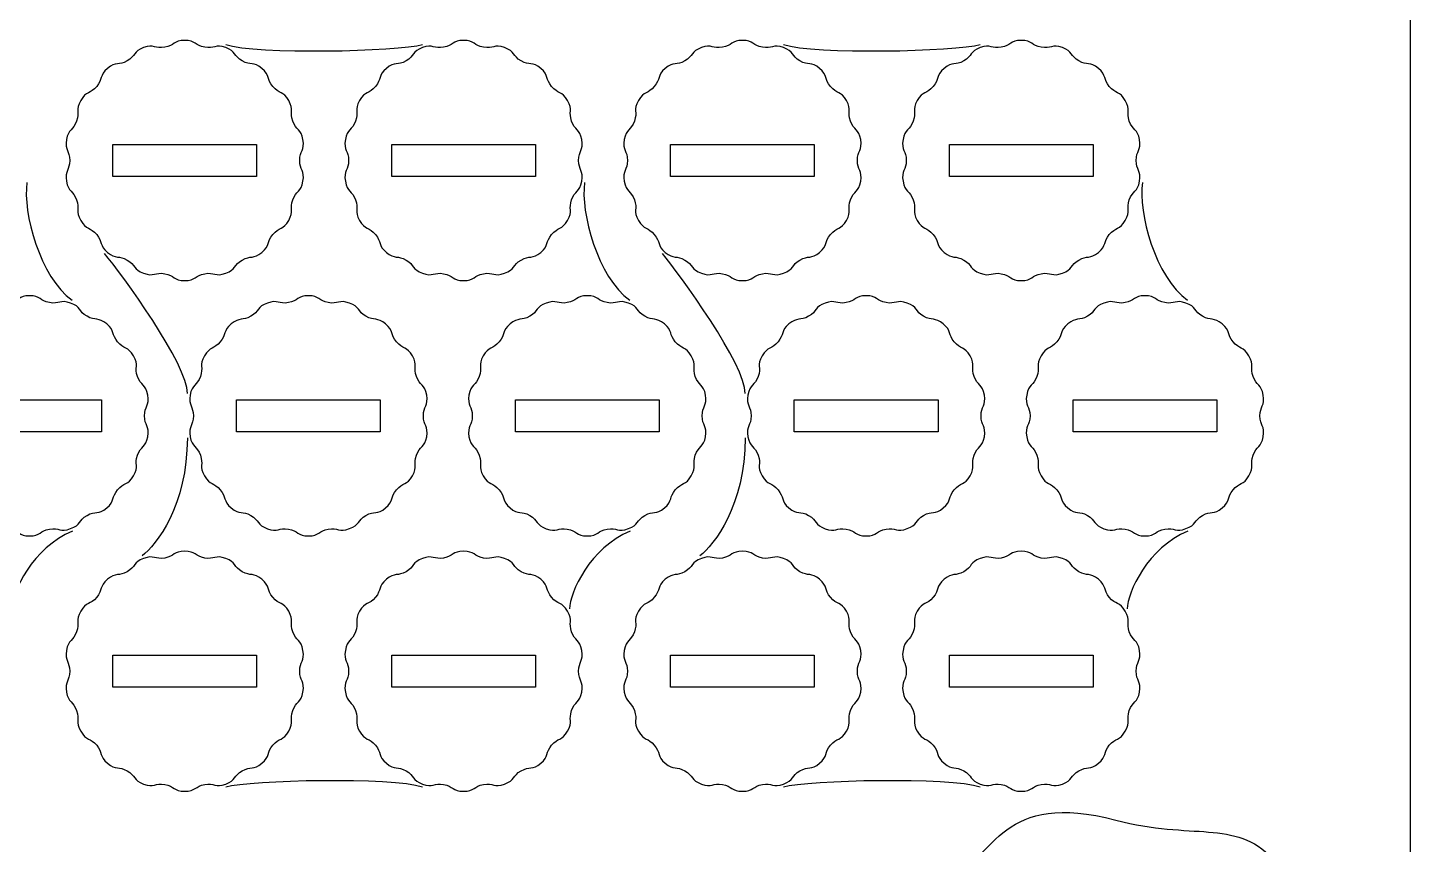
# Model space of a CAD drawing. Extents: x 0 to 250, y 0 to 300.
# Drawn here: x 115.4 to 250, y 89.5 to 169.1 of the extents above; entities that cross this region are included whole.
import ezdxf

# ---------------------------------------------------------------- set-up
doc = ezdxf.new("R2010")
doc.units = 0
doc.header["$MEASUREMENT"] = 0
doc.layers.add('DEFAULT', color=7, linetype='CONTINUOUS')

msp = doc.modelspace()

# ---------------------------------------------------------------- linework, layer by layer
at = {"layer": 'DEFAULT', "color": 1}
for points in [[(137.68, 154.61), (123.68, 154.61), (123.68, 157.71), (137.68, 157.71)], [(164.84, 154.61), (150.84, 154.61), (150.84, 157.71), (164.84, 157.71)], [(192, 154.61), (178, 154.61), (178, 157.71), (192, 157.71)], [(219.16, 154.61), (205.16, 154.61), (205.16, 157.71), (219.16, 157.71)], [(122.57, 129.73), (108.57, 129.73), (108.57, 132.83), (122.57, 132.83)], [(149.73, 129.73), (135.73, 129.73), (135.73, 132.83), (149.73, 132.83)], [(176.89, 129.73), (162.89, 129.73), (162.89, 132.83), (176.89, 132.83)], [(204.05, 129.73), (190.05, 129.73), (190.05, 132.83), (204.05, 132.83)], [(231.21, 129.73), (217.21, 129.73), (217.21, 132.83), (231.21, 132.83)], [(137.68, 104.86), (123.68, 104.86), (123.68, 107.96), (137.68, 107.96)], [(164.84, 104.86), (150.84, 104.86), (150.84, 107.96), (164.84, 107.96)], [(192, 104.86), (178, 104.86), (178, 107.96), (192, 107.96)], [(219.16, 104.86), (205.16, 104.86), (205.16, 107.96), (219.16, 107.96)]]:
    msp.add_lwpolyline(points, close=True, dxfattribs=at)
for points, knots in [([(240.05, 0.05), (163.38, 0.05), (86.72, 0.05), (10.05, 0.05), (4.53, 0.05), (0.05, 4.53), (0.05, 10.05), (0.05, 103.38), (0.05, 196.72), (0.05, 290.05), (0.05, 295.57), (4.53, 300.05), (10.05, 300.05), (86.72, 300.05), (163.38, 300.05), (240.05, 300.05), (245.57, 300.05), (250.05, 295.57), (250.05, 290.05), (250.05, 196.72), (250.05, 103.38), (250.05, 10.05), (250.05, 4.53), (245.57, 0.05), (240.05, 0.05)], [0, 0, 0, 0, 651.968, 651.968, 651.968, 652.968, 652.968, 652.968, 1446.668, 1446.668, 1446.668, 1447.668, 1447.668, 1447.668, 2099.636, 2099.636, 2099.636, 2100.636, 2100.636, 2100.636, 2894.336, 2894.336, 2894.336, 2895.336, 2895.336, 2895.336, 2895.336]), ([(141.88, 156.16), (141.88, 155.2), (142.39, 155.19), (142.2, 154.13), (142.01, 153.07), (141.53, 153.23), (141.2, 152.33), (140.88, 151.43), (141.35, 151.24), (140.81, 150.31), (140.27, 149.38), (139.87, 149.69), (139.26, 148.96), (138.64, 148.23), (139.02, 147.89), (138.2, 147.2), (137.38, 146.51), (137.11, 146.94), (136.28, 146.46), (135.45, 145.98), (135.69, 145.54), (134.68, 145.17), (133.67, 144.8), (133.57, 145.3), (132.63, 145.13), (131.68, 144.97), (131.76, 144.46), (130.68, 144.46), (129.61, 144.46), (129.68, 144.97), (128.74, 145.13), (127.8, 145.3), (127.69, 144.8), (126.68, 145.17), (125.67, 145.54), (125.91, 145.98), (125.08, 146.46), (124.26, 146.94), (123.99, 146.51), (123.16, 147.2), (122.34, 147.89), (122.72, 148.23), (122.11, 148.96), (121.49, 149.69), (121.09, 149.38), (120.55, 150.31), (120.02, 151.24), (120.49, 151.43), (120.16, 152.33), (119.83, 153.23), (119.35, 153.07), (119.17, 154.13), (118.98, 155.19), (119.49, 155.2), (119.49, 156.16), (119.49, 157.11), (118.98, 157.13), (119.17, 158.19), (119.35, 159.25), (119.83, 159.09), (120.16, 159.99), (120.49, 160.89), (120.02, 161.07), (120.55, 162), (121.09, 162.94), (121.49, 162.62), (122.11, 163.36), (122.72, 164.09), (122.34, 164.42), (123.16, 165.12), (123.99, 165.81), (124.26, 165.38), (125.08, 165.85), (125.91, 166.33), (125.67, 166.78), (126.68, 167.15), (127.69, 167.51), (127.8, 167.02), (128.74, 167.18), (129.68, 167.35), (129.61, 167.85), (130.68, 167.85), (131.76, 167.85), (131.68, 167.35), (132.63, 167.18), (133.57, 167.02), (133.67, 167.51), (134.68, 167.15), (135.69, 166.78), (135.45, 166.33), (136.28, 165.85), (137.11, 165.38), (137.38, 165.81), (138.2, 165.12), (139.02, 164.42), (138.64, 164.09), (139.26, 163.36), (139.87, 162.62), (140.27, 162.94), (140.81, 162), (141.35, 161.07), (140.88, 160.89), (141.2, 159.99), (141.53, 159.09), (142.01, 159.25), (142.2, 158.19), (142.39, 157.13), (141.88, 157.11), (141.88, 156.16)], [1, 1, 1, 1, 2, 2, 2, 3, 3, 3, 4, 4, 4, 5, 5, 5, 6, 6, 6, 7, 7, 7, 8, 8, 8, 9, 9, 9, 10, 10, 10, 11, 11, 11, 12, 12, 12, 13.01, 13.01, 13.01, 14.01, 14.01, 14.01, 15.01, 15.01, 15.01, 16.01, 16.01, 16.01, 17.01, 17.01, 17.01, 18.01, 18.01, 18.01, 19.01, 19.01, 19.01, 20.01, 20.01, 20.01, 21.01, 21.01, 21.01, 22.01, 22.01, 22.01, 23.01, 23.01, 23.01, 24.01, 24.01, 24.01, 25.01, 25.01, 25.01, 26.01, 26.01, 26.01, 27.01, 27.01, 27.01, 28.01, 28.01, 28.01, 29.01, 29.01, 29.01, 30.01, 30.01, 30.01, 31.01, 31.01, 31.01, 32.01, 32.01, 32.01, 33.01, 33.01, 33.01, 34.01, 34.01, 34.01, 35.01, 35.01, 35.01, 36.01, 36.01, 36.01, 37.01, 37.01, 37.01, 37.01]), ([(169.04, 156.16), (169.04, 155.2), (169.55, 155.19), (169.36, 154.13), (169.17, 153.07), (168.69, 153.23), (168.36, 152.33), (168.04, 151.43), (168.51, 151.24), (167.97, 150.31), (167.43, 149.38), (167.03, 149.69), (166.42, 148.96), (165.8, 148.23), (166.18, 147.89), (165.36, 147.2), (164.54, 146.51), (164.27, 146.94), (163.44, 146.46), (162.61, 145.98), (162.85, 145.54), (161.84, 145.17), (160.83, 144.8), (160.73, 145.3), (159.78, 145.13), (158.84, 144.97), (158.92, 144.46), (157.84, 144.46), (156.77, 144.46), (156.84, 144.97), (155.9, 145.13), (154.95, 145.3), (154.85, 144.8), (153.84, 145.17), (152.83, 145.54), (153.07, 145.98), (152.24, 146.46), (151.42, 146.94), (151.15, 146.51), (150.32, 147.2), (149.5, 147.89), (149.88, 148.23), (149.26, 148.96), (148.65, 149.69), (148.25, 149.38), (147.71, 150.31), (147.18, 151.24), (147.65, 151.43), (147.32, 152.33), (146.99, 153.23), (146.51, 153.07), (146.33, 154.13), (146.14, 155.19), (146.65, 155.2), (146.65, 156.16), (146.65, 157.11), (146.14, 157.13), (146.33, 158.19), (146.51, 159.25), (146.99, 159.09), (147.32, 159.99), (147.65, 160.89), (147.18, 161.07), (147.71, 162), (148.25, 162.94), (148.65, 162.62), (149.26, 163.36), (149.88, 164.09), (149.5, 164.42), (150.32, 165.12), (151.15, 165.81), (151.42, 165.38), (152.24, 165.85), (153.07, 166.33), (152.83, 166.78), (153.84, 167.15), (154.85, 167.51), (154.95, 167.02), (155.9, 167.18), (156.84, 167.35), (156.77, 167.85), (157.84, 167.85), (158.92, 167.85), (158.84, 167.35), (159.78, 167.18), (160.73, 167.02), (160.83, 167.51), (161.84, 167.15), (162.85, 166.78), (162.61, 166.33), (163.44, 165.85), (164.27, 165.38), (164.54, 165.81), (165.36, 165.12), (166.18, 164.42), (165.8, 164.09), (166.42, 163.36), (167.03, 162.62), (167.43, 162.94), (167.97, 162), (168.51, 161.07), (168.04, 160.89), (168.36, 159.99), (168.69, 159.09), (169.17, 159.25), (169.36, 158.19), (169.55, 157.13), (169.04, 157.11), (169.04, 156.16)], [1, 1, 1, 1, 2, 2, 2, 3, 3, 3, 4, 4, 4, 5, 5, 5, 6, 6, 6, 7, 7, 7, 8, 8, 8, 9, 9, 9, 10, 10, 10, 11, 11, 11, 12, 12, 12, 13.01, 13.01, 13.01, 14.01, 14.01, 14.01, 15.01, 15.01, 15.01, 16.01, 16.01, 16.01, 17.01, 17.01, 17.01, 18.01, 18.01, 18.01, 19.01, 19.01, 19.01, 20.01, 20.01, 20.01, 21.01, 21.01, 21.01, 22.01, 22.01, 22.01, 23.01, 23.01, 23.01, 24.01, 24.01, 24.01, 25.01, 25.01, 25.01, 26.01, 26.01, 26.01, 27.01, 27.01, 27.01, 28.01, 28.01, 28.01, 29.01, 29.01, 29.01, 30.01, 30.01, 30.01, 31.01, 31.01, 31.01, 32.01, 32.01, 32.01, 33.01, 33.01, 33.01, 34.01, 34.01, 34.01, 35.01, 35.01, 35.01, 36.01, 36.01, 36.01, 37.01, 37.01, 37.01, 37.01]), ([(196.2, 156.16), (196.2, 155.2), (196.7, 155.19), (196.52, 154.13), (196.33, 153.07), (195.85, 153.23), (195.52, 152.33), (195.19, 151.43), (195.67, 151.24), (195.13, 150.31), (194.59, 149.38), (194.19, 149.69), (193.57, 148.96), (192.96, 148.23), (193.34, 147.89), (192.52, 147.2), (191.69, 146.51), (191.43, 146.94), (190.6, 146.46), (189.77, 145.98), (190.01, 145.54), (189, 145.17), (187.99, 144.8), (187.88, 145.3), (186.94, 145.13), (186, 144.97), (186.07, 144.46), (185, 144.46), (183.93, 144.46), (184, 144.97), (183.05, 145.13), (182.11, 145.3), (182.01, 144.8), (181, 145.17), (179.99, 145.54), (180.23, 145.98), (179.4, 146.46), (178.57, 146.94), (178.31, 146.51), (177.48, 147.2), (176.66, 147.89), (177.04, 148.23), (176.42, 148.96), (175.81, 149.69), (175.41, 149.38), (174.87, 150.31), (174.33, 151.24), (174.81, 151.43), (174.48, 152.33), (174.15, 153.23), (173.67, 153.07), (173.48, 154.13), (173.3, 155.19), (173.81, 155.2), (173.81, 156.16), (173.81, 157.11), (173.3, 157.13), (173.48, 158.19), (173.67, 159.25), (174.15, 159.09), (174.48, 159.99), (174.81, 160.89), (174.33, 161.07), (174.87, 162), (175.41, 162.94), (175.81, 162.62), (176.42, 163.36), (177.04, 164.09), (176.66, 164.42), (177.48, 165.12), (178.31, 165.81), (178.57, 165.38), (179.4, 165.85), (180.23, 166.33), (179.99, 166.78), (181, 167.15), (182.01, 167.51), (182.11, 167.02), (183.05, 167.18), (184, 167.35), (183.93, 167.85), (185, 167.85), (186.07, 167.85), (186, 167.35), (186.94, 167.18), (187.88, 167.02), (187.99, 167.51), (189, 167.15), (190.01, 166.78), (189.77, 166.33), (190.6, 165.85), (191.43, 165.38), (191.69, 165.81), (192.52, 165.12), (193.34, 164.42), (192.96, 164.09), (193.57, 163.36), (194.19, 162.62), (194.59, 162.94), (195.13, 162), (195.67, 161.07), (195.19, 160.89), (195.52, 159.99), (195.85, 159.09), (196.33, 159.25), (196.52, 158.19), (196.7, 157.13), (196.2, 157.11), (196.2, 156.16)], [1, 1, 1, 1, 2, 2, 2, 3, 3, 3, 4, 4, 4, 5, 5, 5, 6, 6, 6, 7, 7, 7, 8, 8, 8, 9, 9, 9, 10, 10, 10, 11, 11, 11, 12, 12, 12, 13.01, 13.01, 13.01, 14.01, 14.01, 14.01, 15.01, 15.01, 15.01, 16.01, 16.01, 16.01, 17.01, 17.01, 17.01, 18.01, 18.01, 18.01, 19.01, 19.01, 19.01, 20.01, 20.01, 20.01, 21.01, 21.01, 21.01, 22.01, 22.01, 22.01, 23.01, 23.01, 23.01, 24.01, 24.01, 24.01, 25.01, 25.01, 25.01, 26.01, 26.01, 26.01, 27.01, 27.01, 27.01, 28.01, 28.01, 28.01, 29.01, 29.01, 29.01, 30.01, 30.01, 30.01, 31.01, 31.01, 31.01, 32.01, 32.01, 32.01, 33.01, 33.01, 33.01, 34.01, 34.01, 34.01, 35.01, 35.01, 35.01, 36.01, 36.01, 36.01, 37.01, 37.01, 37.01, 37.01]), ([(223.35, 156.16), (223.35, 155.2), (223.86, 155.19), (223.68, 154.13), (223.49, 153.07), (223.01, 153.23), (222.68, 152.33), (222.35, 151.43), (222.83, 151.24), (222.29, 150.31), (221.75, 149.38), (221.35, 149.69), (220.73, 148.96), (220.12, 148.23), (220.5, 147.89), (219.67, 147.2), (218.85, 146.51), (218.58, 146.94), (217.76, 146.46), (216.93, 145.98), (217.17, 145.54), (216.16, 145.17), (215.15, 144.8), (215.04, 145.3), (214.1, 145.13), (213.16, 144.97), (213.23, 144.46), (212.16, 144.46), (211.08, 144.46), (211.16, 144.97), (210.21, 145.13), (209.27, 145.3), (209.17, 144.8), (208.16, 145.17), (207.15, 145.54), (207.39, 145.98), (206.56, 146.46), (205.73, 146.94), (205.47, 146.51), (204.64, 147.2), (203.82, 147.89), (204.2, 148.23), (203.58, 148.96), (202.97, 149.69), (202.57, 149.38), (202.03, 150.31), (201.49, 151.24), (201.97, 151.43), (201.64, 152.33), (201.31, 153.23), (200.83, 153.07), (200.64, 154.13), (200.46, 155.19), (200.96, 155.2), (200.96, 156.16), (200.96, 157.11), (200.46, 157.13), (200.64, 158.19), (200.83, 159.25), (201.31, 159.09), (201.64, 159.99), (201.97, 160.89), (201.49, 161.07), (202.03, 162), (202.57, 162.94), (202.97, 162.62), (203.58, 163.36), (204.2, 164.09), (203.82, 164.42), (204.64, 165.12), (205.47, 165.81), (205.73, 165.38), (206.56, 165.85), (207.39, 166.33), (207.15, 166.78), (208.16, 167.15), (209.17, 167.51), (209.27, 167.02), (210.21, 167.18), (211.16, 167.35), (211.08, 167.85), (212.16, 167.85), (213.23, 167.85), (213.16, 167.35), (214.1, 167.18), (215.04, 167.02), (215.15, 167.51), (216.16, 167.15), (217.17, 166.78), (216.93, 166.33), (217.76, 165.85), (218.58, 165.38), (218.85, 165.81), (219.67, 165.12), (220.5, 164.42), (220.12, 164.09), (220.73, 163.36), (221.35, 162.62), (221.75, 162.94), (222.29, 162), (222.83, 161.07), (222.35, 160.89), (222.68, 159.99), (223.01, 159.09), (223.49, 159.25), (223.68, 158.19), (223.86, 157.13), (223.35, 157.11), (223.35, 156.16)], [1, 1, 1, 1, 2, 2, 2, 3, 3, 3, 4, 4, 4, 5, 5, 5, 6, 6, 6, 7, 7, 7, 8, 8, 8, 9, 9, 9, 10, 10, 10, 11, 11, 11, 12, 12, 12, 13.01, 13.01, 13.01, 14.01, 14.01, 14.01, 15.01, 15.01, 15.01, 16.01, 16.01, 16.01, 17.01, 17.01, 17.01, 18.01, 18.01, 18.01, 19.01, 19.01, 19.01, 20.01, 20.01, 20.01, 21.01, 21.01, 21.01, 22.01, 22.01, 22.01, 23.01, 23.01, 23.01, 24.01, 24.01, 24.01, 25.01, 25.01, 25.01, 26.01, 26.01, 26.01, 27.01, 27.01, 27.01, 28.01, 28.01, 28.01, 29.01, 29.01, 29.01, 30.01, 30.01, 30.01, 31.01, 31.01, 31.01, 32.01, 32.01, 32.01, 33.01, 33.01, 33.01, 34.01, 34.01, 34.01, 35.01, 35.01, 35.01, 36.01, 36.01, 36.01, 37.01, 37.01, 37.01, 37.01]), ([(126.77, 131.28), (126.77, 130.33), (127.28, 130.31), (127.09, 129.25), (126.9, 128.19), (126.42, 128.35), (126.09, 127.45), (125.77, 126.55), (126.24, 126.37), (125.7, 125.44), (125.16, 124.5), (124.76, 124.82), (124.15, 124.09), (123.53, 123.35), (123.91, 123.02), (123.09, 122.32), (122.27, 121.63), (122, 122.07), (121.17, 121.59), (120.34, 121.11), (120.58, 120.66), (119.57, 120.3), (118.56, 119.92), (118.46, 120.42), (117.51, 120.26), (116.57, 120.09), (116.65, 119.59), (115.57, 119.59), (114.5, 119.59), (114.57, 120.09), (113.63, 120.26), (112.68, 120.42), (112.58, 119.92), (111.57, 120.29), (110.56, 120.66), (110.8, 121.11), (109.97, 121.59), (109.15, 122.07), (108.88, 121.63), (108.05, 122.32), (107.23, 123.02), (107.61, 123.35), (106.99, 124.09), (106.38, 124.82), (105.98, 124.5), (105.44, 125.44), (104.91, 126.37), (105.38, 126.55), (105.05, 127.45), (104.72, 128.35), (104.24, 128.19), (104.06, 129.25), (103.87, 130.31), (104.38, 130.33), (104.38, 131.28), (104.38, 132.24), (103.87, 132.25), (104.06, 133.31), (104.24, 134.37), (104.72, 134.21), (105.05, 135.11), (105.38, 136.01), (104.91, 136.2), (105.44, 137.13), (105.98, 138.06), (106.38, 137.75), (106.99, 138.48), (107.61, 139.21), (107.23, 139.55), (108.05, 140.24), (108.88, 140.93), (109.15, 140.5), (109.97, 140.98), (110.8, 141.46), (110.56, 141.91), (111.57, 142.27), (112.58, 142.64), (112.68, 142.14), (113.63, 142.31), (114.57, 142.47), (114.5, 142.98), (115.57, 142.98), (116.65, 142.98), (116.57, 142.47), (117.51, 142.31), (118.46, 142.14), (118.56, 142.64), (119.57, 142.27), (120.58, 141.91), (120.34, 141.46), (121.17, 140.98), (122, 140.5), (122.27, 140.93), (123.09, 140.24), (123.91, 139.55), (123.53, 139.21), (124.15, 138.48), (124.76, 137.75), (125.16, 138.06), (125.7, 137.13), (126.24, 136.2), (125.77, 136.01), (126.09, 135.11), (126.42, 134.21), (126.9, 134.37), (127.09, 133.31), (127.28, 132.25), (126.77, 132.24), (126.77, 131.28)], [1, 1, 1, 1, 2, 2, 2, 3, 3, 3, 4, 4, 4, 5, 5, 5, 6, 6, 6, 7, 7, 7, 8, 8, 8, 9, 9, 9, 10, 10, 10, 11, 11, 11, 12, 12, 12, 13.01, 13.01, 13.01, 14.01, 14.01, 14.01, 15.01, 15.01, 15.01, 16.01, 16.01, 16.01, 17.01, 17.01, 17.01, 18.01, 18.01, 18.01, 19.01, 19.01, 19.01, 20.01, 20.01, 20.01, 21.01, 21.01, 21.01, 22.01, 22.01, 22.01, 23.01, 23.01, 23.01, 24.01, 24.01, 24.01, 25.01, 25.01, 25.01, 26.01, 26.01, 26.01, 27.01, 27.01, 27.01, 28.01, 28.01, 28.01, 29.01, 29.01, 29.01, 30.01, 30.01, 30.01, 31.01, 31.01, 31.01, 32.01, 32.01, 32.01, 33.01, 33.01, 33.01, 34.01, 34.01, 34.01, 35.01, 35.01, 35.01, 36.01, 36.01, 36.01, 37.01, 37.01, 37.01, 37.01]), ([(153.93, 131.28), (153.93, 130.33), (154.43, 130.31), (154.25, 129.25), (154.06, 128.19), (153.58, 128.35), (153.25, 127.45), (152.92, 126.55), (153.4, 126.37), (152.86, 125.44), (152.32, 124.5), (151.92, 124.82), (151.3, 124.09), (150.69, 123.35), (151.07, 123.02), (150.25, 122.32), (149.42, 121.63), (149.16, 122.07), (148.33, 121.59), (147.5, 121.11), (147.74, 120.66), (146.73, 120.3), (145.72, 119.92), (145.61, 120.42), (144.67, 120.26), (143.73, 120.09), (143.8, 119.59), (142.73, 119.59), (141.66, 119.59), (141.73, 120.09), (140.78, 120.26), (139.84, 120.42), (139.74, 119.92), (138.73, 120.29), (137.72, 120.66), (137.96, 121.11), (137.13, 121.59), (136.3, 122.07), (136.04, 121.63), (135.21, 122.32), (134.39, 123.02), (134.77, 123.35), (134.15, 124.09), (133.54, 124.82), (133.14, 124.5), (132.6, 125.44), (132.06, 126.37), (132.54, 126.55), (132.21, 127.45), (131.88, 128.35), (131.4, 128.19), (131.21, 129.25), (131.03, 130.31), (131.53, 130.33), (131.53, 131.28), (131.53, 132.24), (131.03, 132.25), (131.21, 133.31), (131.4, 134.37), (131.88, 134.21), (132.21, 135.11), (132.54, 136.01), (132.06, 136.2), (132.6, 137.13), (133.14, 138.06), (133.54, 137.75), (134.15, 138.48), (134.77, 139.21), (134.39, 139.55), (135.21, 140.24), (136.04, 140.93), (136.3, 140.5), (137.13, 140.98), (137.96, 141.46), (137.72, 141.91), (138.73, 142.27), (139.74, 142.64), (139.84, 142.14), (140.78, 142.31), (141.73, 142.47), (141.66, 142.98), (142.73, 142.98), (143.8, 142.98), (143.73, 142.47), (144.67, 142.31), (145.61, 142.14), (145.72, 142.64), (146.73, 142.27), (147.74, 141.91), (147.5, 141.46), (148.33, 140.98), (149.16, 140.5), (149.42, 140.93), (150.25, 140.24), (151.07, 139.55), (150.69, 139.21), (151.3, 138.48), (151.92, 137.75), (152.32, 138.06), (152.86, 137.13), (153.4, 136.2), (152.92, 136.01), (153.25, 135.11), (153.58, 134.21), (154.06, 134.37), (154.25, 133.31), (154.43, 132.25), (153.93, 132.24), (153.93, 131.28)], [1, 1, 1, 1, 2, 2, 2, 3, 3, 3, 4, 4, 4, 5, 5, 5, 6, 6, 6, 7, 7, 7, 8, 8, 8, 9, 9, 9, 10, 10, 10, 11, 11, 11, 12, 12, 12, 13.01, 13.01, 13.01, 14.01, 14.01, 14.01, 15.01, 15.01, 15.01, 16.01, 16.01, 16.01, 17.01, 17.01, 17.01, 18.01, 18.01, 18.01, 19.01, 19.01, 19.01, 20.01, 20.01, 20.01, 21.01, 21.01, 21.01, 22.01, 22.01, 22.01, 23.01, 23.01, 23.01, 24.01, 24.01, 24.01, 25.01, 25.01, 25.01, 26.01, 26.01, 26.01, 27.01, 27.01, 27.01, 28.01, 28.01, 28.01, 29.01, 29.01, 29.01, 30.01, 30.01, 30.01, 31.01, 31.01, 31.01, 32.01, 32.01, 32.01, 33.01, 33.01, 33.01, 34.01, 34.01, 34.01, 35.01, 35.01, 35.01, 36.01, 36.01, 36.01, 37.01, 37.01, 37.01, 37.01]), ([(181.08, 131.28), (181.08, 130.33), (181.59, 130.31), (181.41, 129.25), (181.22, 128.19), (180.73, 128.35), (180.41, 127.45), (180.08, 126.55), (180.56, 126.37), (180.02, 125.44), (179.48, 124.5), (179.08, 124.82), (178.46, 124.09), (177.85, 123.35), (178.23, 123.02), (177.4, 122.32), (176.58, 121.63), (176.31, 122.07), (175.49, 121.59), (174.66, 121.11), (174.9, 120.66), (173.89, 120.3), (172.88, 119.92), (172.77, 120.42), (171.83, 120.26), (170.89, 120.09), (170.96, 119.59), (169.89, 119.59), (168.81, 119.59), (168.89, 120.09), (167.94, 120.26), (167, 120.42), (166.9, 119.92), (165.89, 120.29), (164.88, 120.66), (165.12, 121.11), (164.29, 121.59), (163.46, 122.07), (163.19, 121.63), (162.37, 122.32), (161.55, 123.02), (161.92, 123.35), (161.31, 124.09), (160.7, 124.82), (160.3, 124.5), (159.76, 125.44), (159.22, 126.37), (159.7, 126.55), (159.37, 127.45), (159.04, 128.35), (158.56, 128.19), (158.37, 129.25), (158.19, 130.31), (158.69, 130.33), (158.69, 131.28), (158.69, 132.24), (158.19, 132.25), (158.37, 133.31), (158.56, 134.37), (159.04, 134.21), (159.37, 135.11), (159.7, 136.01), (159.22, 136.2), (159.76, 137.13), (160.3, 138.06), (160.7, 137.75), (161.31, 138.48), (161.92, 139.21), (161.55, 139.55), (162.37, 140.24), (163.19, 140.93), (163.46, 140.5), (164.29, 140.98), (165.12, 141.46), (164.88, 141.91), (165.89, 142.27), (166.9, 142.64), (167, 142.14), (167.94, 142.31), (168.89, 142.47), (168.81, 142.98), (169.89, 142.98), (170.96, 142.98), (170.89, 142.47), (171.83, 142.31), (172.77, 142.14), (172.88, 142.64), (173.89, 142.27), (174.9, 141.91), (174.66, 141.46), (175.49, 140.98), (176.31, 140.5), (176.58, 140.93), (177.4, 140.24), (178.23, 139.55), (177.85, 139.21), (178.46, 138.48), (179.08, 137.75), (179.48, 138.06), (180.02, 137.13), (180.56, 136.2), (180.08, 136.01), (180.41, 135.11), (180.73, 134.21), (181.22, 134.37), (181.41, 133.31), (181.59, 132.25), (181.08, 132.24), (181.08, 131.28)], [1, 1, 1, 1, 2, 2, 2, 3, 3, 3, 4, 4, 4, 5, 5, 5, 6, 6, 6, 7, 7, 7, 8, 8, 8, 9, 9, 9, 10, 10, 10, 11, 11, 11, 12, 12, 12, 13.01, 13.01, 13.01, 14.01, 14.01, 14.01, 15.01, 15.01, 15.01, 16.01, 16.01, 16.01, 17.01, 17.01, 17.01, 18.01, 18.01, 18.01, 19.01, 19.01, 19.01, 20.01, 20.01, 20.01, 21.01, 21.01, 21.01, 22.01, 22.01, 22.01, 23.01, 23.01, 23.01, 24.01, 24.01, 24.01, 25.01, 25.01, 25.01, 26.01, 26.01, 26.01, 27.01, 27.01, 27.01, 28.01, 28.01, 28.01, 29.01, 29.01, 29.01, 30.01, 30.01, 30.01, 31.01, 31.01, 31.01, 32.01, 32.01, 32.01, 33.01, 33.01, 33.01, 34.01, 34.01, 34.01, 35.01, 35.01, 35.01, 36.01, 36.01, 36.01, 37.01, 37.01, 37.01, 37.01]), ([(208.24, 131.28), (208.24, 130.33), (208.75, 130.31), (208.56, 129.25), (208.38, 128.19), (207.89, 128.35), (207.57, 127.45), (207.24, 126.55), (207.71, 126.37), (207.17, 125.44), (206.64, 124.5), (206.24, 124.82), (205.62, 124.09), (205.01, 123.35), (205.39, 123.02), (204.56, 122.32), (203.74, 121.63), (203.47, 122.07), (202.64, 121.59), (201.82, 121.11), (202.06, 120.66), (201.05, 120.3), (200.04, 119.92), (199.93, 120.42), (198.99, 120.26), (198.05, 120.09), (198.12, 119.59), (197.05, 119.59), (195.97, 119.59), (196.04, 120.09), (195.1, 120.26), (194.16, 120.42), (194.06, 119.92), (193.05, 120.29), (192.04, 120.66), (192.28, 121.11), (191.45, 121.59), (190.62, 122.07), (190.35, 121.63), (189.53, 122.32), (188.71, 123.02), (189.08, 123.35), (188.47, 124.09), (187.86, 124.82), (187.46, 124.5), (186.92, 125.44), (186.38, 126.37), (186.85, 126.55), (186.53, 127.45), (186.2, 128.35), (185.71, 128.19), (185.53, 129.25), (185.34, 130.31), (185.85, 130.33), (185.85, 131.28), (185.85, 132.24), (185.34, 132.25), (185.53, 133.31), (185.71, 134.37), (186.2, 134.21), (186.53, 135.11), (186.85, 136.01), (186.38, 136.2), (186.92, 137.13), (187.46, 138.06), (187.86, 137.75), (188.47, 138.48), (189.08, 139.21), (188.71, 139.55), (189.53, 140.24), (190.35, 140.93), (190.62, 140.5), (191.45, 140.98), (192.28, 141.46), (192.04, 141.91), (193.05, 142.27), (194.06, 142.64), (194.16, 142.14), (195.1, 142.31), (196.04, 142.47), (195.97, 142.98), (197.05, 142.98), (198.12, 142.98), (198.05, 142.47), (198.99, 142.31), (199.93, 142.14), (200.04, 142.64), (201.05, 142.27), (202.06, 141.91), (201.82, 141.46), (202.64, 140.98), (203.47, 140.5), (203.74, 140.93), (204.56, 140.24), (205.39, 139.55), (205.01, 139.21), (205.62, 138.48), (206.24, 137.75), (206.64, 138.06), (207.17, 137.13), (207.71, 136.2), (207.24, 136.01), (207.57, 135.11), (207.89, 134.21), (208.38, 134.37), (208.56, 133.31), (208.75, 132.25), (208.24, 132.24), (208.24, 131.28)], [1, 1, 1, 1, 2, 2, 2, 3, 3, 3, 4, 4, 4, 5, 5, 5, 6, 6, 6, 7, 7, 7, 8, 8, 8, 9, 9, 9, 10, 10, 10, 11, 11, 11, 12, 12, 12, 13.01, 13.01, 13.01, 14.01, 14.01, 14.01, 15.01, 15.01, 15.01, 16.01, 16.01, 16.01, 17.01, 17.01, 17.01, 18.01, 18.01, 18.01, 19.01, 19.01, 19.01, 20.01, 20.01, 20.01, 21.01, 21.01, 21.01, 22.01, 22.01, 22.01, 23.01, 23.01, 23.01, 24.01, 24.01, 24.01, 25.01, 25.01, 25.01, 26.01, 26.01, 26.01, 27.01, 27.01, 27.01, 28.01, 28.01, 28.01, 29.01, 29.01, 29.01, 30.01, 30.01, 30.01, 31.01, 31.01, 31.01, 32.01, 32.01, 32.01, 33.01, 33.01, 33.01, 34.01, 34.01, 34.01, 35.01, 35.01, 35.01, 36.01, 36.01, 36.01, 37.01, 37.01, 37.01, 37.01]), ([(235.4, 131.28), (235.4, 130.33), (235.91, 130.31), (235.72, 129.25), (235.54, 128.19), (235.05, 128.35), (234.73, 127.45), (234.4, 126.55), (234.87, 126.37), (234.33, 125.44), (233.8, 124.5), (233.4, 124.82), (232.78, 124.09), (232.17, 123.35), (232.55, 123.02), (231.72, 122.32), (230.9, 121.63), (230.63, 122.07), (229.8, 121.59), (228.97, 121.11), (229.21, 120.66), (228.2, 120.3), (227.2, 119.92), (227.09, 120.42), (226.15, 120.26), (225.21, 120.09), (225.28, 119.59), (224.2, 119.59), (223.13, 119.59), (223.2, 120.09), (222.26, 120.26), (221.32, 120.42), (221.22, 119.92), (220.2, 120.29), (219.19, 120.66), (219.43, 121.11), (218.61, 121.59), (217.78, 122.07), (217.51, 121.63), (216.69, 122.32), (215.86, 123.02), (216.24, 123.35), (215.63, 124.09), (215.01, 124.82), (214.62, 124.5), (214.08, 125.44), (213.54, 126.37), (214.01, 126.55), (213.68, 127.45), (213.36, 128.35), (212.87, 128.19), (212.69, 129.25), (212.5, 130.31), (213.01, 130.33), (213.01, 131.28), (213.01, 132.24), (212.5, 132.25), (212.69, 133.31), (212.87, 134.37), (213.36, 134.21), (213.68, 135.11), (214.01, 136.01), (213.54, 136.2), (214.08, 137.13), (214.62, 138.06), (215.01, 137.75), (215.63, 138.48), (216.24, 139.21), (215.86, 139.55), (216.69, 140.24), (217.51, 140.93), (217.78, 140.5), (218.61, 140.98), (219.43, 141.46), (219.19, 141.91), (220.2, 142.27), (221.22, 142.64), (221.32, 142.14), (222.26, 142.31), (223.2, 142.47), (223.13, 142.98), (224.2, 142.98), (225.28, 142.98), (225.21, 142.47), (226.15, 142.31), (227.09, 142.14), (227.2, 142.64), (228.2, 142.27), (229.21, 141.91), (228.97, 141.46), (229.8, 140.98), (230.63, 140.5), (230.9, 140.93), (231.72, 140.24), (232.55, 139.55), (232.17, 139.21), (232.78, 138.48), (233.4, 137.75), (233.8, 138.06), (234.33, 137.13), (234.87, 136.2), (234.4, 136.01), (234.73, 135.11), (235.05, 134.21), (235.54, 134.37), (235.72, 133.31), (235.91, 132.25), (235.4, 132.24), (235.4, 131.28)], [1, 1, 1, 1, 2, 2, 2, 3, 3, 3, 4, 4, 4, 5, 5, 5, 6, 6, 6, 7, 7, 7, 8, 8, 8, 9, 9, 9, 10, 10, 10, 11, 11, 11, 12, 12, 12, 13.01, 13.01, 13.01, 14.01, 14.01, 14.01, 15.01, 15.01, 15.01, 16.01, 16.01, 16.01, 17.01, 17.01, 17.01, 18.01, 18.01, 18.01, 19.01, 19.01, 19.01, 20.01, 20.01, 20.01, 21.01, 21.01, 21.01, 22.01, 22.01, 22.01, 23.01, 23.01, 23.01, 24.01, 24.01, 24.01, 25.01, 25.01, 25.01, 26.01, 26.01, 26.01, 27.01, 27.01, 27.01, 28.01, 28.01, 28.01, 29.01, 29.01, 29.01, 30.01, 30.01, 30.01, 31.01, 31.01, 31.01, 32.01, 32.01, 32.01, 33.01, 33.01, 33.01, 34.01, 34.01, 34.01, 35.01, 35.01, 35.01, 36.01, 36.01, 36.01, 37.01, 37.01, 37.01, 37.01]), ([(141.88, 106.41), (141.88, 105.45), (142.39, 105.44), (142.2, 104.38), (142.01, 103.32), (141.53, 103.48), (141.2, 102.58), (140.88, 101.68), (141.35, 101.49), (140.81, 100.56), (140.27, 99.63), (139.87, 99.94), (139.26, 99.21), (138.64, 98.48), (139.02, 98.14), (138.2, 97.45), (137.38, 96.76), (137.11, 97.19), (136.28, 96.71), (135.45, 96.24), (135.69, 95.79), (134.68, 95.42), (133.67, 95.05), (133.57, 95.55), (132.63, 95.38), (131.68, 95.22), (131.76, 94.72), (130.68, 94.72), (129.61, 94.72), (129.68, 95.22), (128.74, 95.38), (127.8, 95.55), (127.69, 95.05), (126.68, 95.42), (125.67, 95.79), (125.91, 96.24), (125.08, 96.71), (124.26, 97.19), (123.99, 96.76), (123.16, 97.45), (122.34, 98.14), (122.72, 98.48), (122.11, 99.21), (121.49, 99.94), (121.09, 99.63), (120.55, 100.56), (120.02, 101.49), (120.49, 101.68), (120.16, 102.58), (119.83, 103.48), (119.35, 103.32), (119.17, 104.38), (118.98, 105.44), (119.49, 105.45), (119.49, 106.41), (119.49, 107.37), (118.98, 107.38), (119.17, 108.44), (119.35, 109.5), (119.83, 109.34), (120.16, 110.24), (120.49, 111.14), (120.02, 111.32), (120.55, 112.26), (121.09, 113.19), (121.49, 112.87), (122.11, 113.61), (122.72, 114.34), (122.34, 114.68), (123.16, 115.37), (123.99, 116.06), (124.26, 115.63), (125.08, 116.1), (125.91, 116.58), (125.67, 117.03), (126.68, 117.4), (127.69, 117.77), (127.8, 117.27), (128.74, 117.43), (129.68, 117.6), (129.61, 118.1), (130.68, 118.1), (131.76, 118.1), (131.68, 117.6), (132.63, 117.43), (133.57, 117.27), (133.67, 117.77), (134.68, 117.4), (135.69, 117.03), (135.45, 116.58), (136.28, 116.1), (137.11, 115.63), (137.38, 116.06), (138.2, 115.37), (139.02, 114.68), (138.64, 114.34), (139.26, 113.61), (139.87, 112.87), (140.27, 113.19), (140.81, 112.26), (141.35, 111.32), (140.88, 111.14), (141.2, 110.24), (141.53, 109.34), (142.01, 109.5), (142.2, 108.44), (142.39, 107.38), (141.88, 107.37), (141.88, 106.41)], [1, 1, 1, 1, 2, 2, 2, 3, 3, 3, 4, 4, 4, 5, 5, 5, 6, 6, 6, 7, 7, 7, 8, 8, 8, 9, 9, 9, 10, 10, 10, 11, 11, 11, 12, 12, 12, 13.01, 13.01, 13.01, 14.01, 14.01, 14.01, 15.01, 15.01, 15.01, 16.01, 16.01, 16.01, 17.01, 17.01, 17.01, 18.01, 18.01, 18.01, 19.01, 19.01, 19.01, 20.01, 20.01, 20.01, 21.01, 21.01, 21.01, 22.01, 22.01, 22.01, 23.01, 23.01, 23.01, 24.01, 24.01, 24.01, 25.01, 25.01, 25.01, 26.01, 26.01, 26.01, 27.01, 27.01, 27.01, 28.01, 28.01, 28.01, 29.01, 29.01, 29.01, 30.01, 30.01, 30.01, 31.01, 31.01, 31.01, 32.01, 32.01, 32.01, 33.01, 33.01, 33.01, 34.01, 34.01, 34.01, 35.01, 35.01, 35.01, 36.01, 36.01, 36.01, 37.01, 37.01, 37.01, 37.01]), ([(169.04, 106.41), (169.04, 105.45), (169.55, 105.44), (169.36, 104.38), (169.17, 103.32), (168.69, 103.48), (168.36, 102.58), (168.04, 101.68), (168.51, 101.49), (167.97, 100.56), (167.43, 99.63), (167.03, 99.94), (166.42, 99.21), (165.8, 98.48), (166.18, 98.14), (165.36, 97.45), (164.54, 96.76), (164.27, 97.19), (163.44, 96.71), (162.61, 96.24), (162.85, 95.79), (161.84, 95.42), (160.83, 95.05), (160.73, 95.55), (159.78, 95.38), (158.84, 95.22), (158.92, 94.72), (157.84, 94.72), (156.77, 94.72), (156.84, 95.22), (155.9, 95.38), (154.95, 95.55), (154.85, 95.05), (153.84, 95.42), (152.83, 95.79), (153.07, 96.24), (152.24, 96.71), (151.42, 97.19), (151.15, 96.76), (150.32, 97.45), (149.5, 98.14), (149.88, 98.48), (149.26, 99.21), (148.65, 99.94), (148.25, 99.63), (147.71, 100.56), (147.18, 101.49), (147.65, 101.68), (147.32, 102.58), (146.99, 103.48), (146.51, 103.32), (146.33, 104.38), (146.14, 105.44), (146.65, 105.45), (146.65, 106.41), (146.65, 107.37), (146.14, 107.38), (146.33, 108.44), (146.51, 109.5), (146.99, 109.34), (147.32, 110.24), (147.65, 111.14), (147.18, 111.32), (147.71, 112.26), (148.25, 113.19), (148.65, 112.87), (149.26, 113.61), (149.88, 114.34), (149.5, 114.68), (150.32, 115.37), (151.15, 116.06), (151.42, 115.63), (152.24, 116.1), (153.07, 116.58), (152.83, 117.03), (153.84, 117.4), (154.85, 117.77), (154.95, 117.27), (155.9, 117.43), (156.84, 117.6), (156.77, 118.1), (157.84, 118.1), (158.92, 118.1), (158.84, 117.6), (159.78, 117.43), (160.73, 117.27), (160.83, 117.77), (161.84, 117.4), (162.85, 117.03), (162.61, 116.58), (163.44, 116.1), (164.27, 115.63), (164.54, 116.06), (165.36, 115.37), (166.18, 114.68), (165.8, 114.34), (166.42, 113.61), (167.03, 112.87), (167.43, 113.19), (167.97, 112.26), (168.51, 111.32), (168.04, 111.14), (168.36, 110.24), (168.69, 109.34), (169.17, 109.5), (169.36, 108.44), (169.55, 107.38), (169.04, 107.37), (169.04, 106.41)], [1, 1, 1, 1, 2, 2, 2, 3, 3, 3, 4, 4, 4, 5, 5, 5, 6, 6, 6, 7, 7, 7, 8, 8, 8, 9, 9, 9, 10, 10, 10, 11, 11, 11, 12, 12, 12, 13.01, 13.01, 13.01, 14.01, 14.01, 14.01, 15.01, 15.01, 15.01, 16.01, 16.01, 16.01, 17.01, 17.01, 17.01, 18.01, 18.01, 18.01, 19.01, 19.01, 19.01, 20.01, 20.01, 20.01, 21.01, 21.01, 21.01, 22.01, 22.01, 22.01, 23.01, 23.01, 23.01, 24.01, 24.01, 24.01, 25.01, 25.01, 25.01, 26.01, 26.01, 26.01, 27.01, 27.01, 27.01, 28.01, 28.01, 28.01, 29.01, 29.01, 29.01, 30.01, 30.01, 30.01, 31.01, 31.01, 31.01, 32.01, 32.01, 32.01, 33.01, 33.01, 33.01, 34.01, 34.01, 34.01, 35.01, 35.01, 35.01, 36.01, 36.01, 36.01, 37.01, 37.01, 37.01, 37.01]), ([(196.2, 106.41), (196.2, 105.45), (196.7, 105.44), (196.52, 104.38), (196.33, 103.32), (195.85, 103.48), (195.52, 102.58), (195.19, 101.68), (195.67, 101.49), (195.13, 100.56), (194.59, 99.63), (194.19, 99.94), (193.57, 99.21), (192.96, 98.48), (193.34, 98.14), (192.52, 97.45), (191.69, 96.76), (191.43, 97.19), (190.6, 96.71), (189.77, 96.24), (190.01, 95.79), (189, 95.42), (187.99, 95.05), (187.88, 95.55), (186.94, 95.38), (186, 95.22), (186.07, 94.72), (185, 94.72), (183.93, 94.72), (184, 95.22), (183.05, 95.38), (182.11, 95.55), (182.01, 95.05), (181, 95.42), (179.99, 95.79), (180.23, 96.24), (179.4, 96.71), (178.57, 97.19), (178.31, 96.76), (177.48, 97.45), (176.66, 98.14), (177.04, 98.48), (176.42, 99.21), (175.81, 99.94), (175.41, 99.63), (174.87, 100.56), (174.33, 101.49), (174.81, 101.68), (174.48, 102.58), (174.15, 103.48), (173.67, 103.32), (173.48, 104.38), (173.3, 105.44), (173.81, 105.45), (173.81, 106.41), (173.81, 107.37), (173.3, 107.38), (173.48, 108.44), (173.67, 109.5), (174.15, 109.34), (174.48, 110.24), (174.81, 111.14), (174.33, 111.32), (174.87, 112.26), (175.41, 113.19), (175.81, 112.87), (176.42, 113.61), (177.04, 114.34), (176.66, 114.68), (177.48, 115.37), (178.31, 116.06), (178.57, 115.63), (179.4, 116.1), (180.23, 116.58), (179.99, 117.03), (181, 117.4), (182.01, 117.77), (182.11, 117.27), (183.05, 117.43), (184, 117.6), (183.93, 118.1), (185, 118.1), (186.07, 118.1), (186, 117.6), (186.94, 117.43), (187.88, 117.27), (187.99, 117.77), (189, 117.4), (190.01, 117.03), (189.77, 116.58), (190.6, 116.1), (191.43, 115.63), (191.69, 116.06), (192.52, 115.37), (193.34, 114.68), (192.96, 114.34), (193.57, 113.61), (194.19, 112.87), (194.59, 113.19), (195.13, 112.26), (195.67, 111.32), (195.19, 111.14), (195.52, 110.24), (195.85, 109.34), (196.33, 109.5), (196.52, 108.44), (196.7, 107.38), (196.2, 107.37), (196.2, 106.41)], [1, 1, 1, 1, 2, 2, 2, 3, 3, 3, 4, 4, 4, 5, 5, 5, 6, 6, 6, 7, 7, 7, 8, 8, 8, 9, 9, 9, 10, 10, 10, 11, 11, 11, 12, 12, 12, 13.01, 13.01, 13.01, 14.01, 14.01, 14.01, 15.01, 15.01, 15.01, 16.01, 16.01, 16.01, 17.01, 17.01, 17.01, 18.01, 18.01, 18.01, 19.01, 19.01, 19.01, 20.01, 20.01, 20.01, 21.01, 21.01, 21.01, 22.01, 22.01, 22.01, 23.01, 23.01, 23.01, 24.01, 24.01, 24.01, 25.01, 25.01, 25.01, 26.01, 26.01, 26.01, 27.01, 27.01, 27.01, 28.01, 28.01, 28.01, 29.01, 29.01, 29.01, 30.01, 30.01, 30.01, 31.01, 31.01, 31.01, 32.01, 32.01, 32.01, 33.01, 33.01, 33.01, 34.01, 34.01, 34.01, 35.01, 35.01, 35.01, 36.01, 36.01, 36.01, 37.01, 37.01, 37.01, 37.01]), ([(223.35, 106.41), (223.35, 105.45), (223.86, 105.44), (223.68, 104.38), (223.49, 103.32), (223.01, 103.48), (222.68, 102.58), (222.35, 101.68), (222.83, 101.49), (222.29, 100.56), (221.75, 99.63), (221.35, 99.94), (220.73, 99.21), (220.12, 98.48), (220.5, 98.14), (219.67, 97.45), (218.85, 96.76), (218.58, 97.19), (217.76, 96.71), (216.93, 96.24), (217.17, 95.79), (216.16, 95.42), (215.15, 95.05), (215.04, 95.55), (214.1, 95.38), (213.16, 95.22), (213.23, 94.72), (212.16, 94.72), (211.08, 94.72), (211.16, 95.22), (210.21, 95.38), (209.27, 95.55), (209.17, 95.05), (208.16, 95.42), (207.15, 95.79), (207.39, 96.24), (206.56, 96.71), (205.73, 97.19), (205.47, 96.76), (204.64, 97.45), (203.82, 98.14), (204.2, 98.48), (203.58, 99.21), (202.97, 99.94), (202.57, 99.63), (202.03, 100.56), (201.49, 101.49), (201.97, 101.68), (201.64, 102.58), (201.31, 103.48), (200.83, 103.32), (200.64, 104.38), (200.46, 105.44), (200.96, 105.45), (200.96, 106.41), (200.96, 107.37), (200.46, 107.38), (200.64, 108.44), (200.83, 109.5), (201.31, 109.34), (201.64, 110.24), (201.97, 111.14), (201.49, 111.32), (202.03, 112.26), (202.57, 113.19), (202.97, 112.87), (203.58, 113.61), (204.2, 114.34), (203.82, 114.68), (204.64, 115.37), (205.47, 116.06), (205.73, 115.63), (206.56, 116.1), (207.39, 116.58), (207.15, 117.03), (208.16, 117.4), (209.17, 117.77), (209.27, 117.27), (210.21, 117.43), (211.16, 117.6), (211.08, 118.1), (212.16, 118.1), (213.23, 118.1), (213.16, 117.6), (214.1, 117.43), (215.04, 117.27), (215.15, 117.77), (216.16, 117.4), (217.17, 117.03), (216.93, 116.58), (217.76, 116.1), (218.58, 115.63), (218.85, 116.06), (219.67, 115.37), (220.5, 114.68), (220.12, 114.34), (220.73, 113.61), (221.35, 112.87), (221.75, 113.19), (222.29, 112.26), (222.83, 111.32), (222.35, 111.14), (222.68, 110.24), (223.01, 109.34), (223.49, 109.5), (223.68, 108.44), (223.86, 107.38), (223.35, 107.37), (223.35, 106.41)], [1, 1, 1, 1, 2, 2, 2, 3, 3, 3, 4, 4, 4, 5, 5, 5, 6, 6, 6, 7, 7, 7, 8, 8, 8, 9, 9, 9, 10, 10, 10, 11, 11, 11, 12, 12, 12, 13.01, 13.01, 13.01, 14.01, 14.01, 14.01, 15.01, 15.01, 15.01, 16.01, 16.01, 16.01, 17.01, 17.01, 17.01, 18.01, 18.01, 18.01, 19.01, 19.01, 19.01, 20.01, 20.01, 20.01, 21.01, 21.01, 21.01, 22.01, 22.01, 22.01, 23.01, 23.01, 23.01, 24.01, 24.01, 24.01, 25.01, 25.01, 25.01, 26.01, 26.01, 26.01, 27.01, 27.01, 27.01, 28.01, 28.01, 28.01, 29.01, 29.01, 29.01, 30.01, 30.01, 30.01, 31.01, 31.01, 31.01, 32.01, 32.01, 32.01, 33.01, 33.01, 33.01, 34.01, 34.01, 34.01, 35.01, 35.01, 35.01, 36.01, 36.01, 36.01, 37.01, 37.01, 37.01, 37.01]), ([(211.04, 70.48), (213.69, 74.65), (217.24, 71.04), (216.37, 77.45), (215.5, 83.87), (228.02, 87.49), (230.07, 84.31), (232.13, 81.12), (231.38, 83.69), (240.22, 81.83), (249.06, 79.96), (240.47, 84.31), (236.67, 88.18), (232.87, 92.03), (228.85, 89.94), (221.36, 91.91), (210.35, 94.8), (209.38, 88.47), (205.46, 86.09), (197.74, 81.38), (198.06, 88.3), (193.33, 80.38), (189.62, 74.17), (190.64, 77.03), (196.24, 77.78), (198.77, 78.12), (202.25, 76.69), (201.65, 75.55), (200.54, 73.63), (201.2, 71.19), (203.11, 70.08), (203.16, 70.06), (203.55, 70.74), (204.03, 71.58), (204.33, 72.08), (204.38, 72.28), (204.86, 73.11), (205.3, 73.87), (206.61, 76.15), (206.61, 76.15), (207.48, 75.65), (208.35, 75.15), (209.21, 74.65), (209.21, 74.65), (207.9, 72.37), (207.46, 71.61), (206.98, 70.78), (206.84, 70.63), (206.54, 70.13), (206.06, 69.29), (205.67, 68.61), (205.71, 68.58), (207.71, 67.64), (210.09, 68.48), (211.04, 70.48)], [1, 1, 1, 1, 2, 2, 2, 3, 3, 3, 4, 4, 4, 5, 5, 5, 6, 6, 6, 7, 7, 7, 8, 8, 8, 9, 9, 9, 10, 10, 10, 11, 11, 11, 12, 12, 12, 13, 13, 13, 14, 14, 14, 22.507608, 22.507608, 22.507608, 23.507608, 23.507608, 23.507608, 24.507608, 24.507608, 24.507608, 25.507608, 25.507608, 25.507608, 26.507608, 26.507608, 26.507608, 26.507608])]:
    msp.add_open_spline(points, degree=3, knots=knots, dxfattribs=at)
at = {"layer": 'DEFAULT', "color": 6}
for points in [[(134.68, 167.45), (137.57, 166.46), (151.52, 166.77), (153.84, 167.45)], [(189, 167.45), (191.89, 166.46), (205.83, 166.77), (208.16, 167.45)], [(115.32, 154.01), (114.88, 151.12), (116.6, 144.73), (119.72, 142.54)], [(169.63, 154.01), (169.2, 151.12), (170.92, 144.73), (174.03, 142.54)], [(223.95, 154.01), (223.52, 151.12), (225.23, 144.73), (228.35, 142.54)], [(130.95, 133.46), (131.06, 136.11), (124.51, 145.2), (122.88, 147.09)], [(185.27, 133.46), (185.38, 136.11), (178.82, 145.2), (177.2, 147.09)], [(130.94, 129.13), (130.94, 122.58), (127.93, 118.69), (126.53, 117.66)], [(185.26, 129.13), (185.26, 122.58), (182.25, 118.69), (180.85, 117.66)], [(119.74, 120.05), (115.87, 118.46), (113.85, 114.07), (113.85, 112.48)], [(174.06, 120.05), (170.19, 118.46), (168.17, 114.07), (168.17, 112.48)], [(228.38, 120.05), (224.5, 118.46), (222.48, 114.07), (222.48, 112.48)], [(153.84, 95.12), (150.95, 96.11), (137, 95.8), (134.68, 95.12)], [(208.16, 95.12), (205.27, 96.11), (191.32, 95.8), (189, 95.12)]]:
    msp.add_open_spline(points, degree=3, dxfattribs=at)

doc.saveas('drawing.dxf')
